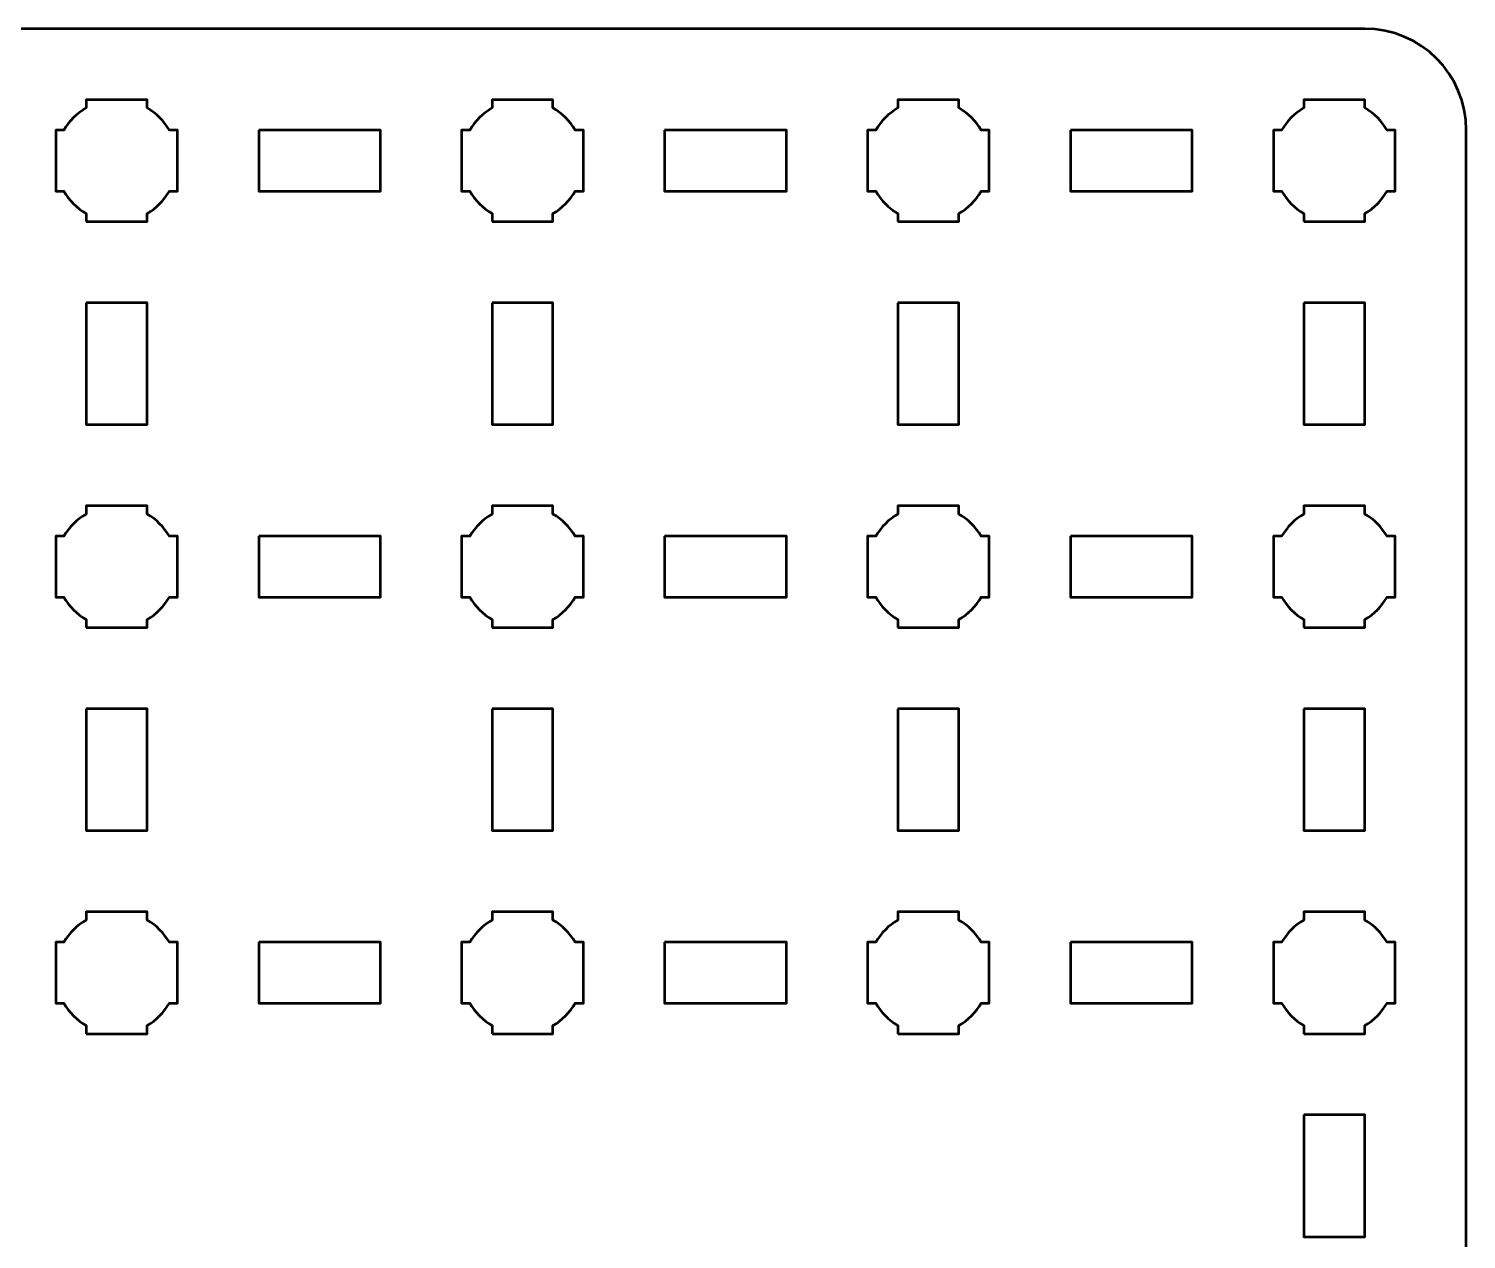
# Model space of a CAD drawing. Header units: centimetres. Extents: x -244 to 242, y -245 to 234.
# Drawn here: x -220.93 to -213.85, y -106.16 to -100.2 of the extents above; entities that cross this region are included whole.
import ezdxf

# ---------------------------------------------------------------- set-up
doc = ezdxf.new("R2010")
doc.units = ezdxf.units.CM
doc.header["$MEASUREMENT"] = 0
doc.layers.add('Layer 1', color=7, linetype='Continuous')

msp = doc.modelspace()

# ---------------------------------------------------------------- linework, layer by layer
at = {"layer": 'Layer 1', "lineweight": 53}
for points, knots in [([(-222.64995, -100.19995), (-222.64995, -100.19995), (-214.35005, -100.19995), (-214.35005, -100.19995), (-214.35005, -100.19995), (-214.07305, -100.19995), (-213.84995, -100.42305), (-213.84995, -100.70005), (-213.84995, -100.70005), (-213.84995, -100.70005), (-213.84995, -112.99995), (-213.84995, -112.99995), (-213.84995, -112.99995), (-213.84995, -113.27695), (-214.07305, -113.50005), (-214.35005, -113.50005), (-214.35005, -113.50005), (-214.35005, -113.50005), (-222.64995, -113.50005), (-222.64995, -113.50005), (-222.64995, -113.50005), (-222.92695, -113.50005), (-223.15005, -113.27695), (-223.15005, -112.99995), (-223.15005, -112.99995), (-223.15005, -112.99995), (-223.15005, -100.70005), (-223.15005, -100.70005), (-223.15005, -100.70005), (-223.15005, -100.42305), (-222.92695, -100.19995), (-222.64995, -100.19995)], [0, 0, 0, 0, 0.125, 0.125, 0.125, 0.125, 0.25, 0.25, 0.25, 0.25, 0.375, 0.375, 0.375, 0.375, 0.5, 0.5, 0.5, 0.5, 0.625, 0.625, 0.625, 0.625, 0.75, 0.75, 0.75, 0.75, 0.875, 0.875, 0.875, 0.875, 1, 1, 1, 1]), ([(-220.65002, -101.14998), (-220.65002, -101.14998), (-220.65002, -101.10987), (-220.65002, -101.10987), (-220.65002, -101.10987), (-220.69549, -101.08355), (-220.73352, -101.04552), (-220.75984, -101.00005), (-220.75984, -101.00005), (-220.75984, -101.00005), (-220.79995, -101.00005), (-220.79995, -101.00005), (-220.79995, -101.00005), (-220.79995, -101.00005), (-220.79995, -100.84998), (-220.79995, -100.84998), (-220.79995, -100.84998), (-220.79995, -100.84998), (-220.79995, -100.70005), (-220.79995, -100.70005), (-220.79995, -100.70005), (-220.79995, -100.70005), (-220.75984, -100.70005), (-220.75984, -100.70005), (-220.75984, -100.70005), (-220.73352, -100.65444), (-220.69549, -100.61651), (-220.65002, -100.59019), (-220.65002, -100.59019), (-220.65002, -100.59019), (-220.65002, -100.54998), (-220.65002, -100.54998), (-220.65002, -100.54998), (-220.65002, -100.54998), (-220.49995, -100.54998), (-220.49995, -100.54998), (-220.49995, -100.54998), (-220.49995, -100.54998), (-220.35002, -100.54998), (-220.35002, -100.54998), (-220.35002, -100.54998), (-220.35002, -100.54998), (-220.35002, -100.59019), (-220.35002, -100.59019), (-220.35002, -100.59019), (-220.30454, -100.61651), (-220.26651, -100.65444), (-220.2402, -100.70005), (-220.2402, -100.70005), (-220.2402, -100.70005), (-220.19994, -100.70005), (-220.19994, -100.70005), (-220.19994, -100.70005), (-220.19994, -100.70005), (-220.19994, -100.84998), (-220.19994, -100.84998), (-220.19994, -100.84998), (-220.19994, -100.84998), (-220.19994, -101.00005), (-220.19994, -101.00005), (-220.19994, -101.00005), (-220.19994, -101.00005), (-220.2402, -101.00005), (-220.2402, -101.00005), (-220.2402, -101.00005), (-220.26651, -101.04552), (-220.30454, -101.08355), (-220.35002, -101.10987), (-220.35002, -101.10987), (-220.35002, -101.10987), (-220.35002, -101.14998), (-220.35002, -101.14998), (-220.35002, -101.14998), (-220.35002, -101.14998), (-220.49995, -101.14998), (-220.49995, -101.14998), (-220.49995, -101.14998), (-220.49995, -101.14998), (-220.65002, -101.14998), (-220.65002, -101.14998)], [0, 0, 0, 0, 0.05, 0.05, 0.05, 0.05, 0.1, 0.1, 0.1, 0.1, 0.15, 0.15, 0.15, 0.15, 0.2, 0.2, 0.2, 0.2, 0.25, 0.25, 0.25, 0.25, 0.3, 0.3, 0.3, 0.3, 0.35, 0.35, 0.35, 0.35, 0.4, 0.4, 0.4, 0.4, 0.45, 0.45, 0.45, 0.45, 0.5, 0.5, 0.5, 0.5, 0.55, 0.55, 0.55, 0.55, 0.6, 0.6, 0.6, 0.6, 0.65, 0.65, 0.65, 0.65, 0.7, 0.7, 0.7, 0.7, 0.75, 0.75, 0.75, 0.75, 0.8, 0.8, 0.8, 0.8, 0.85, 0.85, 0.85, 0.85, 0.9, 0.9, 0.9, 0.9, 0.95, 0.95, 0.95, 0.95, 1, 1, 1, 1]), ([(-218.65009, -101.14998), (-218.65009, -101.14998), (-218.65009, -101.10987), (-218.65009, -101.10987), (-218.65009, -101.10987), (-218.69556, -101.08355), (-218.73345, -101.04552), (-218.75991, -101.00005), (-218.75991, -101.00005), (-218.75991, -101.00005), (-218.80002, -101.00005), (-218.80002, -101.00005), (-218.80002, -101.00005), (-218.80002, -101.00005), (-218.80002, -100.84998), (-218.80002, -100.84998), (-218.80002, -100.84998), (-218.80002, -100.84998), (-218.80002, -100.70005), (-218.80002, -100.70005), (-218.80002, -100.70005), (-218.80002, -100.70005), (-218.75991, -100.70005), (-218.75991, -100.70005), (-218.75991, -100.70005), (-218.73345, -100.65444), (-218.69556, -100.61651), (-218.65009, -100.59019), (-218.65009, -100.59019), (-218.65009, -100.59019), (-218.65009, -100.54998), (-218.65009, -100.54998), (-218.65009, -100.54998), (-218.65009, -100.54998), (-218.50001, -100.54998), (-218.50001, -100.54998), (-218.50001, -100.54998), (-218.50001, -100.54998), (-218.35009, -100.54998), (-218.35009, -100.54998), (-218.35009, -100.54998), (-218.35009, -100.54998), (-218.35009, -100.59019), (-218.35009, -100.59019), (-218.35009, -100.59019), (-218.30448, -100.61651), (-218.26656, -100.65444), (-218.24024, -100.70005), (-218.24024, -100.70005), (-218.24024, -100.70005), (-218.20002, -100.70005), (-218.20002, -100.70005), (-218.20002, -100.70005), (-218.20002, -100.70005), (-218.20002, -100.84998), (-218.20002, -100.84998), (-218.20002, -100.84998), (-218.20002, -100.84998), (-218.20002, -101.00005), (-218.20002, -101.00005), (-218.20002, -101.00005), (-218.20002, -101.00005), (-218.24024, -101.00005), (-218.24024, -101.00005), (-218.24024, -101.00005), (-218.26656, -101.04552), (-218.30448, -101.08355), (-218.35009, -101.10987), (-218.35009, -101.10987), (-218.35009, -101.10987), (-218.35009, -101.14998), (-218.35009, -101.14998), (-218.35009, -101.14998), (-218.35009, -101.14998), (-218.50001, -101.14998), (-218.50001, -101.14998), (-218.50001, -101.14998), (-218.50001, -101.14998), (-218.65009, -101.14998), (-218.65009, -101.14998)], [0, 0, 0, 0, 0.05, 0.05, 0.05, 0.05, 0.1, 0.1, 0.1, 0.1, 0.15, 0.15, 0.15, 0.15, 0.2, 0.2, 0.2, 0.2, 0.25, 0.25, 0.25, 0.25, 0.3, 0.3, 0.3, 0.3, 0.35, 0.35, 0.35, 0.35, 0.4, 0.4, 0.4, 0.4, 0.45, 0.45, 0.45, 0.45, 0.5, 0.5, 0.5, 0.5, 0.55, 0.55, 0.55, 0.55, 0.6, 0.6, 0.6, 0.6, 0.65, 0.65, 0.65, 0.65, 0.7, 0.7, 0.7, 0.7, 0.75, 0.75, 0.75, 0.75, 0.8, 0.8, 0.8, 0.8, 0.85, 0.85, 0.85, 0.85, 0.9, 0.9, 0.9, 0.9, 0.95, 0.95, 0.95, 0.95, 1, 1, 1, 1]), ([(-216.64999, -101.14998), (-216.64999, -101.14998), (-216.64999, -101.10987), (-216.64999, -101.10987), (-216.64999, -101.10987), (-216.6956, -101.08355), (-216.73349, -101.04552), (-216.75981, -101.00005), (-216.75981, -101.00005), (-216.75981, -101.00005), (-216.80006, -101.00005), (-216.80006, -101.00005), (-216.80006, -101.00005), (-216.80006, -101.00005), (-216.80006, -100.84998), (-216.80006, -100.84998), (-216.80006, -100.84998), (-216.80006, -100.84998), (-216.80006, -100.70005), (-216.80006, -100.70005), (-216.80006, -100.70005), (-216.80006, -100.70005), (-216.75981, -100.70005), (-216.75981, -100.70005), (-216.75981, -100.70005), (-216.73349, -100.65444), (-216.6956, -100.61651), (-216.64999, -100.59019), (-216.64999, -100.59019), (-216.64999, -100.59019), (-216.64999, -100.54998), (-216.64999, -100.54998), (-216.64999, -100.54998), (-216.64999, -100.54998), (-216.50006, -100.54998), (-216.50006, -100.54998), (-216.50006, -100.54998), (-216.50006, -100.54998), (-216.34998, -100.54998), (-216.34998, -100.54998), (-216.34998, -100.54998), (-216.34998, -100.54998), (-216.34998, -100.59019), (-216.34998, -100.59019), (-216.34998, -100.59019), (-216.30451, -100.61651), (-216.26648, -100.65444), (-216.24016, -100.70005), (-216.24016, -100.70005), (-216.24016, -100.70005), (-216.20005, -100.70005), (-216.20005, -100.70005), (-216.20005, -100.70005), (-216.20005, -100.70005), (-216.20005, -100.84998), (-216.20005, -100.84998), (-216.20005, -100.84998), (-216.20005, -100.84998), (-216.20005, -101.00005), (-216.20005, -101.00005), (-216.20005, -101.00005), (-216.20005, -101.00005), (-216.24016, -101.00005), (-216.24016, -101.00005), (-216.24016, -101.00005), (-216.26648, -101.04552), (-216.30451, -101.08355), (-216.34998, -101.10987), (-216.34998, -101.10987), (-216.34998, -101.10987), (-216.34998, -101.14998), (-216.34998, -101.14998), (-216.34998, -101.14998), (-216.34998, -101.14998), (-216.50006, -101.14998), (-216.50006, -101.14998), (-216.50006, -101.14998), (-216.50006, -101.14998), (-216.64999, -101.14998), (-216.64999, -101.14998)], [0, 0, 0, 0, 0.05, 0.05, 0.05, 0.05, 0.1, 0.1, 0.1, 0.1, 0.15, 0.15, 0.15, 0.15, 0.2, 0.2, 0.2, 0.2, 0.25, 0.25, 0.25, 0.25, 0.3, 0.3, 0.3, 0.3, 0.35, 0.35, 0.35, 0.35, 0.4, 0.4, 0.4, 0.4, 0.45, 0.45, 0.45, 0.45, 0.5, 0.5, 0.5, 0.5, 0.55, 0.55, 0.55, 0.55, 0.6, 0.6, 0.6, 0.6, 0.65, 0.65, 0.65, 0.65, 0.7, 0.7, 0.7, 0.7, 0.75, 0.75, 0.75, 0.75, 0.8, 0.8, 0.8, 0.8, 0.85, 0.85, 0.85, 0.85, 0.9, 0.9, 0.9, 0.9, 0.95, 0.95, 0.95, 0.95, 1, 1, 1, 1]), ([(-214.65005, -101.14998), (-214.65005, -101.14998), (-214.65005, -101.10987), (-214.65005, -101.10987), (-214.65005, -101.10987), (-214.69553, -101.08355), (-214.73356, -101.04552), (-214.75987, -101.00005), (-214.75987, -101.00005), (-214.75987, -101.00005), (-214.79998, -101.00005), (-214.79998, -101.00005), (-214.79998, -101.00005), (-214.79998, -101.00005), (-214.79998, -100.84998), (-214.79998, -100.84998), (-214.79998, -100.84998), (-214.79998, -100.84998), (-214.79998, -100.70005), (-214.79998, -100.70005), (-214.79998, -100.70005), (-214.79998, -100.70005), (-214.75987, -100.70005), (-214.75987, -100.70005), (-214.75987, -100.70005), (-214.73356, -100.65444), (-214.69553, -100.61651), (-214.65005, -100.59019), (-214.65005, -100.59019), (-214.65005, -100.59019), (-214.65005, -100.54998), (-214.65005, -100.54998), (-214.65005, -100.54998), (-214.65005, -100.54998), (-214.49998, -100.54998), (-214.49998, -100.54998), (-214.49998, -100.54998), (-214.49998, -100.54998), (-214.35005, -100.54998), (-214.35005, -100.54998), (-214.35005, -100.54998), (-214.35005, -100.54998), (-214.35005, -100.59019), (-214.35005, -100.59019), (-214.35005, -100.59019), (-214.30444, -100.61651), (-214.26655, -100.65444), (-214.24023, -100.70005), (-214.24023, -100.70005), (-214.24023, -100.70005), (-214.19998, -100.70005), (-214.19998, -100.70005), (-214.19998, -100.70005), (-214.19998, -100.70005), (-214.19998, -100.84998), (-214.19998, -100.84998), (-214.19998, -100.84998), (-214.19998, -100.84998), (-214.19998, -101.00005), (-214.19998, -101.00005), (-214.19998, -101.00005), (-214.19998, -101.00005), (-214.24023, -101.00005), (-214.24023, -101.00005), (-214.24023, -101.00005), (-214.26655, -101.04552), (-214.30444, -101.08355), (-214.35005, -101.10987), (-214.35005, -101.10987), (-214.35005, -101.10987), (-214.35005, -101.14998), (-214.35005, -101.14998), (-214.35005, -101.14998), (-214.35005, -101.14998), (-214.49998, -101.14998), (-214.49998, -101.14998), (-214.49998, -101.14998), (-214.49998, -101.14998), (-214.65005, -101.14998), (-214.65005, -101.14998)], [0, 0, 0, 0, 0.05, 0.05, 0.05, 0.05, 0.1, 0.1, 0.1, 0.1, 0.15, 0.15, 0.15, 0.15, 0.2, 0.2, 0.2, 0.2, 0.25, 0.25, 0.25, 0.25, 0.3, 0.3, 0.3, 0.3, 0.35, 0.35, 0.35, 0.35, 0.4, 0.4, 0.4, 0.4, 0.45, 0.45, 0.45, 0.45, 0.5, 0.5, 0.5, 0.5, 0.55, 0.55, 0.55, 0.55, 0.6, 0.6, 0.6, 0.6, 0.65, 0.65, 0.65, 0.65, 0.7, 0.7, 0.7, 0.7, 0.75, 0.75, 0.75, 0.75, 0.8, 0.8, 0.8, 0.8, 0.85, 0.85, 0.85, 0.85, 0.9, 0.9, 0.9, 0.9, 0.95, 0.95, 0.95, 0.95, 1, 1, 1, 1]), ([(-219.80004, -100.70005), (-219.80004, -100.70005), (-219.20003, -100.70005), (-219.20003, -100.70005), (-219.20003, -100.70005), (-219.20003, -100.70005), (-219.20003, -101.00005), (-219.20003, -101.00005), (-219.20003, -101.00005), (-219.20003, -101.00005), (-219.80004, -101.00005), (-219.80004, -101.00005), (-219.80004, -101.00005), (-219.80004, -101.00005), (-219.80004, -100.70005), (-219.80004, -100.70005)], [0, 0, 0, 0, 0.25, 0.25, 0.25, 0.25, 0.5, 0.5, 0.5, 0.5, 0.75, 0.75, 0.75, 0.75, 1, 1, 1, 1]), ([(-217.79997, -100.70005), (-217.79997, -100.70005), (-217.19997, -100.70005), (-217.19997, -100.70005), (-217.19997, -100.70005), (-217.19997, -100.70005), (-217.19997, -101.00005), (-217.19997, -101.00005), (-217.19997, -101.00005), (-217.19997, -101.00005), (-217.79997, -101.00005), (-217.79997, -101.00005), (-217.79997, -101.00005), (-217.79997, -101.00005), (-217.79997, -100.70005), (-217.79997, -100.70005)], [0, 0, 0, 0, 0.25, 0.25, 0.25, 0.25, 0.5, 0.5, 0.5, 0.5, 0.75, 0.75, 0.75, 0.75, 1, 1, 1, 1]), ([(-215.8, -100.70005), (-215.8, -100.70005), (-215.2, -100.70005), (-215.2, -100.70005), (-215.2, -100.70005), (-215.2, -100.70005), (-215.2, -101.00005), (-215.2, -101.00005), (-215.2, -101.00005), (-215.2, -101.00005), (-215.8, -101.00005), (-215.8, -101.00005), (-215.8, -101.00005), (-215.8, -101.00005), (-215.8, -100.70005), (-215.8, -100.70005)], [0, 0, 0, 0, 0.25, 0.25, 0.25, 0.25, 0.5, 0.5, 0.5, 0.5, 0.75, 0.75, 0.75, 0.75, 1, 1, 1, 1]), ([(-220.64995, -101.55), (-220.64995, -101.55), (-220.34995, -101.55), (-220.34995, -101.55), (-220.34995, -101.55), (-220.34995, -101.55), (-220.34995, -102.15), (-220.34995, -102.15), (-220.34995, -102.15), (-220.34995, -102.15), (-220.64995, -102.15), (-220.64995, -102.15), (-220.64995, -102.15), (-220.64995, -102.15), (-220.64995, -101.55), (-220.64995, -101.55)], [0, 0, 0, 0, 0.25, 0.25, 0.25, 0.25, 0.5, 0.5, 0.5, 0.5, 0.75, 0.75, 0.75, 0.75, 1, 1, 1, 1]), ([(-218.64995, -101.55), (-218.64995, -101.55), (-218.34995, -101.55), (-218.34995, -101.55), (-218.34995, -101.55), (-218.34995, -101.55), (-218.34995, -102.15), (-218.34995, -102.15), (-218.34995, -102.15), (-218.34995, -102.15), (-218.64995, -102.15), (-218.64995, -102.15), (-218.64995, -102.15), (-218.64995, -102.15), (-218.64995, -101.55), (-218.64995, -101.55)], [0, 0, 0, 0, 0.25, 0.25, 0.25, 0.25, 0.5, 0.5, 0.5, 0.5, 0.75, 0.75, 0.75, 0.75, 1, 1, 1, 1]), ([(-216.64995, -101.55), (-216.64995, -101.55), (-216.34995, -101.55), (-216.34995, -101.55), (-216.34995, -101.55), (-216.34995, -101.55), (-216.34995, -102.15), (-216.34995, -102.15), (-216.34995, -102.15), (-216.34995, -102.15), (-216.64995, -102.15), (-216.64995, -102.15), (-216.64995, -102.15), (-216.64995, -102.15), (-216.64995, -101.55), (-216.64995, -101.55)], [0, 0, 0, 0, 0.25, 0.25, 0.25, 0.25, 0.5, 0.5, 0.5, 0.5, 0.75, 0.75, 0.75, 0.75, 1, 1, 1, 1]), ([(-214.64995, -101.55), (-214.64995, -101.55), (-214.34995, -101.55), (-214.34995, -101.55), (-214.34995, -101.55), (-214.34995, -101.55), (-214.34995, -102.15), (-214.34995, -102.15), (-214.34995, -102.15), (-214.34995, -102.15), (-214.64995, -102.15), (-214.64995, -102.15), (-214.64995, -102.15), (-214.64995, -102.15), (-214.64995, -101.55), (-214.64995, -101.55)], [0, 0, 0, 0, 0.25, 0.25, 0.25, 0.25, 0.5, 0.5, 0.5, 0.5, 0.75, 0.75, 0.75, 0.75, 1, 1, 1, 1]), ([(-220.65002, -103.14998), (-220.65002, -103.14998), (-220.65002, -103.10987), (-220.65002, -103.10987), (-220.65002, -103.10987), (-220.69549, -103.08355), (-220.73352, -103.04552), (-220.75984, -103.00005), (-220.75984, -103.00005), (-220.75984, -103.00005), (-220.79995, -103.00005), (-220.79995, -103.00005), (-220.79995, -103.00005), (-220.79995, -103.00005), (-220.79995, -102.84998), (-220.79995, -102.84998), (-220.79995, -102.84998), (-220.79995, -102.84998), (-220.79995, -102.70005), (-220.79995, -102.70005), (-220.79995, -102.70005), (-220.79995, -102.70005), (-220.75984, -102.70005), (-220.75984, -102.70005), (-220.75984, -102.70005), (-220.73352, -102.65444), (-220.69549, -102.61651), (-220.65002, -102.59019), (-220.65002, -102.59019), (-220.65002, -102.59019), (-220.65002, -102.54998), (-220.65002, -102.54998), (-220.65002, -102.54998), (-220.65002, -102.54998), (-220.49995, -102.54998), (-220.49995, -102.54998), (-220.49995, -102.54998), (-220.49995, -102.54998), (-220.35002, -102.54998), (-220.35002, -102.54998), (-220.35002, -102.54998), (-220.35002, -102.54998), (-220.35002, -102.59019), (-220.35002, -102.59019), (-220.35002, -102.59019), (-220.30454, -102.61651), (-220.26651, -102.65444), (-220.2402, -102.70005), (-220.2402, -102.70005), (-220.2402, -102.70005), (-220.19994, -102.70005), (-220.19994, -102.70005), (-220.19994, -102.70005), (-220.19994, -102.70005), (-220.19994, -102.84998), (-220.19994, -102.84998), (-220.19994, -102.84998), (-220.19994, -102.84998), (-220.19994, -103.00005), (-220.19994, -103.00005), (-220.19994, -103.00005), (-220.19994, -103.00005), (-220.2402, -103.00005), (-220.2402, -103.00005), (-220.2402, -103.00005), (-220.26651, -103.04552), (-220.30454, -103.08355), (-220.35002, -103.10987), (-220.35002, -103.10987), (-220.35002, -103.10987), (-220.35002, -103.14998), (-220.35002, -103.14998), (-220.35002, -103.14998), (-220.35002, -103.14998), (-220.49995, -103.14998), (-220.49995, -103.14998), (-220.49995, -103.14998), (-220.49995, -103.14998), (-220.65002, -103.14998), (-220.65002, -103.14998)], [0, 0, 0, 0, 0.05, 0.05, 0.05, 0.05, 0.1, 0.1, 0.1, 0.1, 0.15, 0.15, 0.15, 0.15, 0.2, 0.2, 0.2, 0.2, 0.25, 0.25, 0.25, 0.25, 0.3, 0.3, 0.3, 0.3, 0.35, 0.35, 0.35, 0.35, 0.4, 0.4, 0.4, 0.4, 0.45, 0.45, 0.45, 0.45, 0.5, 0.5, 0.5, 0.5, 0.55, 0.55, 0.55, 0.55, 0.6, 0.6, 0.6, 0.6, 0.65, 0.65, 0.65, 0.65, 0.7, 0.7, 0.7, 0.7, 0.75, 0.75, 0.75, 0.75, 0.8, 0.8, 0.8, 0.8, 0.85, 0.85, 0.85, 0.85, 0.9, 0.9, 0.9, 0.9, 0.95, 0.95, 0.95, 0.95, 1, 1, 1, 1]), ([(-218.65009, -103.14998), (-218.65009, -103.14998), (-218.65009, -103.10987), (-218.65009, -103.10987), (-218.65009, -103.10987), (-218.69556, -103.08355), (-218.73345, -103.04552), (-218.75991, -103.00005), (-218.75991, -103.00005), (-218.75991, -103.00005), (-218.80002, -103.00005), (-218.80002, -103.00005), (-218.80002, -103.00005), (-218.80002, -103.00005), (-218.80002, -102.84998), (-218.80002, -102.84998), (-218.80002, -102.84998), (-218.80002, -102.84998), (-218.80002, -102.70005), (-218.80002, -102.70005), (-218.80002, -102.70005), (-218.80002, -102.70005), (-218.75991, -102.70005), (-218.75991, -102.70005), (-218.75991, -102.70005), (-218.73345, -102.65444), (-218.69556, -102.61651), (-218.65009, -102.59019), (-218.65009, -102.59019), (-218.65009, -102.59019), (-218.65009, -102.54998), (-218.65009, -102.54998), (-218.65009, -102.54998), (-218.65009, -102.54998), (-218.50001, -102.54998), (-218.50001, -102.54998), (-218.50001, -102.54998), (-218.50001, -102.54998), (-218.35009, -102.54998), (-218.35009, -102.54998), (-218.35009, -102.54998), (-218.35009, -102.54998), (-218.35009, -102.59019), (-218.35009, -102.59019), (-218.35009, -102.59019), (-218.30448, -102.61651), (-218.26656, -102.65444), (-218.24024, -102.70005), (-218.24024, -102.70005), (-218.24024, -102.70005), (-218.20002, -102.70005), (-218.20002, -102.70005), (-218.20002, -102.70005), (-218.20002, -102.70005), (-218.20002, -102.84998), (-218.20002, -102.84998), (-218.20002, -102.84998), (-218.20002, -102.84998), (-218.20002, -103.00005), (-218.20002, -103.00005), (-218.20002, -103.00005), (-218.20002, -103.00005), (-218.24024, -103.00005), (-218.24024, -103.00005), (-218.24024, -103.00005), (-218.26656, -103.04552), (-218.30448, -103.08355), (-218.35009, -103.10987), (-218.35009, -103.10987), (-218.35009, -103.10987), (-218.35009, -103.14998), (-218.35009, -103.14998), (-218.35009, -103.14998), (-218.35009, -103.14998), (-218.50001, -103.14998), (-218.50001, -103.14998), (-218.50001, -103.14998), (-218.50001, -103.14998), (-218.65009, -103.14998), (-218.65009, -103.14998)], [0, 0, 0, 0, 0.05, 0.05, 0.05, 0.05, 0.1, 0.1, 0.1, 0.1, 0.15, 0.15, 0.15, 0.15, 0.2, 0.2, 0.2, 0.2, 0.25, 0.25, 0.25, 0.25, 0.3, 0.3, 0.3, 0.3, 0.35, 0.35, 0.35, 0.35, 0.4, 0.4, 0.4, 0.4, 0.45, 0.45, 0.45, 0.45, 0.5, 0.5, 0.5, 0.5, 0.55, 0.55, 0.55, 0.55, 0.6, 0.6, 0.6, 0.6, 0.65, 0.65, 0.65, 0.65, 0.7, 0.7, 0.7, 0.7, 0.75, 0.75, 0.75, 0.75, 0.8, 0.8, 0.8, 0.8, 0.85, 0.85, 0.85, 0.85, 0.9, 0.9, 0.9, 0.9, 0.95, 0.95, 0.95, 0.95, 1, 1, 1, 1]), ([(-216.64999, -103.14998), (-216.64999, -103.14998), (-216.64999, -103.10987), (-216.64999, -103.10987), (-216.64999, -103.10987), (-216.6956, -103.08355), (-216.73349, -103.04552), (-216.75981, -103.00005), (-216.75981, -103.00005), (-216.75981, -103.00005), (-216.80006, -103.00005), (-216.80006, -103.00005), (-216.80006, -103.00005), (-216.80006, -103.00005), (-216.80006, -102.84998), (-216.80006, -102.84998), (-216.80006, -102.84998), (-216.80006, -102.84998), (-216.80006, -102.70005), (-216.80006, -102.70005), (-216.80006, -102.70005), (-216.80006, -102.70005), (-216.75981, -102.70005), (-216.75981, -102.70005), (-216.75981, -102.70005), (-216.73349, -102.65444), (-216.6956, -102.61651), (-216.64999, -102.59019), (-216.64999, -102.59019), (-216.64999, -102.59019), (-216.64999, -102.54998), (-216.64999, -102.54998), (-216.64999, -102.54998), (-216.64999, -102.54998), (-216.50006, -102.54998), (-216.50006, -102.54998), (-216.50006, -102.54998), (-216.50006, -102.54998), (-216.34998, -102.54998), (-216.34998, -102.54998), (-216.34998, -102.54998), (-216.34998, -102.54998), (-216.34998, -102.59019), (-216.34998, -102.59019), (-216.34998, -102.59019), (-216.30451, -102.61651), (-216.26648, -102.65444), (-216.24016, -102.70005), (-216.24016, -102.70005), (-216.24016, -102.70005), (-216.20005, -102.70005), (-216.20005, -102.70005), (-216.20005, -102.70005), (-216.20005, -102.70005), (-216.20005, -102.84998), (-216.20005, -102.84998), (-216.20005, -102.84998), (-216.20005, -102.84998), (-216.20005, -103.00005), (-216.20005, -103.00005), (-216.20005, -103.00005), (-216.20005, -103.00005), (-216.24016, -103.00005), (-216.24016, -103.00005), (-216.24016, -103.00005), (-216.26648, -103.04552), (-216.30451, -103.08355), (-216.34998, -103.10987), (-216.34998, -103.10987), (-216.34998, -103.10987), (-216.34998, -103.14998), (-216.34998, -103.14998), (-216.34998, -103.14998), (-216.34998, -103.14998), (-216.50006, -103.14998), (-216.50006, -103.14998), (-216.50006, -103.14998), (-216.50006, -103.14998), (-216.64999, -103.14998), (-216.64999, -103.14998)], [0, 0, 0, 0, 0.05, 0.05, 0.05, 0.05, 0.1, 0.1, 0.1, 0.1, 0.15, 0.15, 0.15, 0.15, 0.2, 0.2, 0.2, 0.2, 0.25, 0.25, 0.25, 0.25, 0.3, 0.3, 0.3, 0.3, 0.35, 0.35, 0.35, 0.35, 0.4, 0.4, 0.4, 0.4, 0.45, 0.45, 0.45, 0.45, 0.5, 0.5, 0.5, 0.5, 0.55, 0.55, 0.55, 0.55, 0.6, 0.6, 0.6, 0.6, 0.65, 0.65, 0.65, 0.65, 0.7, 0.7, 0.7, 0.7, 0.75, 0.75, 0.75, 0.75, 0.8, 0.8, 0.8, 0.8, 0.85, 0.85, 0.85, 0.85, 0.9, 0.9, 0.9, 0.9, 0.95, 0.95, 0.95, 0.95, 1, 1, 1, 1]), ([(-214.65005, -103.14998), (-214.65005, -103.14998), (-214.65005, -103.10987), (-214.65005, -103.10987), (-214.65005, -103.10987), (-214.69553, -103.08355), (-214.73356, -103.04552), (-214.75987, -103.00005), (-214.75987, -103.00005), (-214.75987, -103.00005), (-214.79998, -103.00005), (-214.79998, -103.00005), (-214.79998, -103.00005), (-214.79998, -103.00005), (-214.79998, -102.84998), (-214.79998, -102.84998), (-214.79998, -102.84998), (-214.79998, -102.84998), (-214.79998, -102.70005), (-214.79998, -102.70005), (-214.79998, -102.70005), (-214.79998, -102.70005), (-214.75987, -102.70005), (-214.75987, -102.70005), (-214.75987, -102.70005), (-214.73356, -102.65444), (-214.69553, -102.61651), (-214.65005, -102.59019), (-214.65005, -102.59019), (-214.65005, -102.59019), (-214.65005, -102.54998), (-214.65005, -102.54998), (-214.65005, -102.54998), (-214.65005, -102.54998), (-214.49998, -102.54998), (-214.49998, -102.54998), (-214.49998, -102.54998), (-214.49998, -102.54998), (-214.35005, -102.54998), (-214.35005, -102.54998), (-214.35005, -102.54998), (-214.35005, -102.54998), (-214.35005, -102.59019), (-214.35005, -102.59019), (-214.35005, -102.59019), (-214.30444, -102.61651), (-214.26655, -102.65444), (-214.24023, -102.70005), (-214.24023, -102.70005), (-214.24023, -102.70005), (-214.19998, -102.70005), (-214.19998, -102.70005), (-214.19998, -102.70005), (-214.19998, -102.70005), (-214.19998, -102.84998), (-214.19998, -102.84998), (-214.19998, -102.84998), (-214.19998, -102.84998), (-214.19998, -103.00005), (-214.19998, -103.00005), (-214.19998, -103.00005), (-214.19998, -103.00005), (-214.24023, -103.00005), (-214.24023, -103.00005), (-214.24023, -103.00005), (-214.26655, -103.04552), (-214.30444, -103.08355), (-214.35005, -103.10987), (-214.35005, -103.10987), (-214.35005, -103.10987), (-214.35005, -103.14998), (-214.35005, -103.14998), (-214.35005, -103.14998), (-214.35005, -103.14998), (-214.49998, -103.14998), (-214.49998, -103.14998), (-214.49998, -103.14998), (-214.49998, -103.14998), (-214.65005, -103.14998), (-214.65005, -103.14998)], [0, 0, 0, 0, 0.05, 0.05, 0.05, 0.05, 0.1, 0.1, 0.1, 0.1, 0.15, 0.15, 0.15, 0.15, 0.2, 0.2, 0.2, 0.2, 0.25, 0.25, 0.25, 0.25, 0.3, 0.3, 0.3, 0.3, 0.35, 0.35, 0.35, 0.35, 0.4, 0.4, 0.4, 0.4, 0.45, 0.45, 0.45, 0.45, 0.5, 0.5, 0.5, 0.5, 0.55, 0.55, 0.55, 0.55, 0.6, 0.6, 0.6, 0.6, 0.65, 0.65, 0.65, 0.65, 0.7, 0.7, 0.7, 0.7, 0.75, 0.75, 0.75, 0.75, 0.8, 0.8, 0.8, 0.8, 0.85, 0.85, 0.85, 0.85, 0.9, 0.9, 0.9, 0.9, 0.95, 0.95, 0.95, 0.95, 1, 1, 1, 1]), ([(-219.80004, -102.70005), (-219.80004, -102.70005), (-219.20003, -102.70005), (-219.20003, -102.70005), (-219.20003, -102.70005), (-219.20003, -102.70005), (-219.20003, -103.00005), (-219.20003, -103.00005), (-219.20003, -103.00005), (-219.20003, -103.00005), (-219.80004, -103.00005), (-219.80004, -103.00005), (-219.80004, -103.00005), (-219.80004, -103.00005), (-219.80004, -102.70005), (-219.80004, -102.70005)], [0, 0, 0, 0, 0.25, 0.25, 0.25, 0.25, 0.5, 0.5, 0.5, 0.5, 0.75, 0.75, 0.75, 0.75, 1, 1, 1, 1]), ([(-217.79997, -102.70005), (-217.79997, -102.70005), (-217.19997, -102.70005), (-217.19997, -102.70005), (-217.19997, -102.70005), (-217.19997, -102.70005), (-217.19997, -103.00005), (-217.19997, -103.00005), (-217.19997, -103.00005), (-217.19997, -103.00005), (-217.79997, -103.00005), (-217.79997, -103.00005), (-217.79997, -103.00005), (-217.79997, -103.00005), (-217.79997, -102.70005), (-217.79997, -102.70005)], [0, 0, 0, 0, 0.25, 0.25, 0.25, 0.25, 0.5, 0.5, 0.5, 0.5, 0.75, 0.75, 0.75, 0.75, 1, 1, 1, 1]), ([(-215.8, -102.70005), (-215.8, -102.70005), (-215.2, -102.70005), (-215.2, -102.70005), (-215.2, -102.70005), (-215.2, -102.70005), (-215.2, -103.00005), (-215.2, -103.00005), (-215.2, -103.00005), (-215.2, -103.00005), (-215.8, -103.00005), (-215.8, -103.00005), (-215.8, -103.00005), (-215.8, -103.00005), (-215.8, -102.70005), (-215.8, -102.70005)], [0, 0, 0, 0, 0.25, 0.25, 0.25, 0.25, 0.5, 0.5, 0.5, 0.5, 0.75, 0.75, 0.75, 0.75, 1, 1, 1, 1]), ([(-220.64995, -103.55), (-220.64995, -103.55), (-220.34995, -103.55), (-220.34995, -103.55), (-220.34995, -103.55), (-220.34995, -103.55), (-220.34995, -104.15), (-220.34995, -104.15), (-220.34995, -104.15), (-220.34995, -104.15), (-220.64995, -104.15), (-220.64995, -104.15), (-220.64995, -104.15), (-220.64995, -104.15), (-220.64995, -103.55), (-220.64995, -103.55)], [0, 0, 0, 0, 0.25, 0.25, 0.25, 0.25, 0.5, 0.5, 0.5, 0.5, 0.75, 0.75, 0.75, 0.75, 1, 1, 1, 1]), ([(-218.64995, -103.55), (-218.64995, -103.55), (-218.34995, -103.55), (-218.34995, -103.55), (-218.34995, -103.55), (-218.34995, -103.55), (-218.34995, -104.15), (-218.34995, -104.15), (-218.34995, -104.15), (-218.34995, -104.15), (-218.64995, -104.15), (-218.64995, -104.15), (-218.64995, -104.15), (-218.64995, -104.15), (-218.64995, -103.55), (-218.64995, -103.55)], [0, 0, 0, 0, 0.25, 0.25, 0.25, 0.25, 0.5, 0.5, 0.5, 0.5, 0.75, 0.75, 0.75, 0.75, 1, 1, 1, 1]), ([(-216.64995, -103.55), (-216.64995, -103.55), (-216.34995, -103.55), (-216.34995, -103.55), (-216.34995, -103.55), (-216.34995, -103.55), (-216.34995, -104.15), (-216.34995, -104.15), (-216.34995, -104.15), (-216.34995, -104.15), (-216.64995, -104.15), (-216.64995, -104.15), (-216.64995, -104.15), (-216.64995, -104.15), (-216.64995, -103.55), (-216.64995, -103.55)], [0, 0, 0, 0, 0.25, 0.25, 0.25, 0.25, 0.5, 0.5, 0.5, 0.5, 0.75, 0.75, 0.75, 0.75, 1, 1, 1, 1]), ([(-214.64995, -103.55), (-214.64995, -103.55), (-214.34995, -103.55), (-214.34995, -103.55), (-214.34995, -103.55), (-214.34995, -103.55), (-214.34995, -104.15), (-214.34995, -104.15), (-214.34995, -104.15), (-214.34995, -104.15), (-214.64995, -104.15), (-214.64995, -104.15), (-214.64995, -104.15), (-214.64995, -104.15), (-214.64995, -103.55), (-214.64995, -103.55)], [0, 0, 0, 0, 0.25, 0.25, 0.25, 0.25, 0.5, 0.5, 0.5, 0.5, 0.75, 0.75, 0.75, 0.75, 1, 1, 1, 1]), ([(-220.65002, -105.14998), (-220.65002, -105.14998), (-220.65002, -105.10987), (-220.65002, -105.10987), (-220.65002, -105.10987), (-220.69549, -105.08355), (-220.73352, -105.04552), (-220.75984, -105.00005), (-220.75984, -105.00005), (-220.75984, -105.00005), (-220.79995, -105.00005), (-220.79995, -105.00005), (-220.79995, -105.00005), (-220.79995, -105.00005), (-220.79995, -104.84998), (-220.79995, -104.84998), (-220.79995, -104.84998), (-220.79995, -104.84998), (-220.79995, -104.70005), (-220.79995, -104.70005), (-220.79995, -104.70005), (-220.79995, -104.70005), (-220.75984, -104.70005), (-220.75984, -104.70005), (-220.75984, -104.70005), (-220.73352, -104.65444), (-220.69549, -104.61651), (-220.65002, -104.59019), (-220.65002, -104.59019), (-220.65002, -104.59019), (-220.65002, -104.54998), (-220.65002, -104.54998), (-220.65002, -104.54998), (-220.65002, -104.54998), (-220.49995, -104.54998), (-220.49995, -104.54998), (-220.49995, -104.54998), (-220.49995, -104.54998), (-220.35002, -104.54998), (-220.35002, -104.54998), (-220.35002, -104.54998), (-220.35002, -104.54998), (-220.35002, -104.59019), (-220.35002, -104.59019), (-220.35002, -104.59019), (-220.30454, -104.61651), (-220.26651, -104.65444), (-220.2402, -104.70005), (-220.2402, -104.70005), (-220.2402, -104.70005), (-220.19994, -104.70005), (-220.19994, -104.70005), (-220.19994, -104.70005), (-220.19994, -104.70005), (-220.19994, -104.84998), (-220.19994, -104.84998), (-220.19994, -104.84998), (-220.19994, -104.84998), (-220.19994, -105.00005), (-220.19994, -105.00005), (-220.19994, -105.00005), (-220.19994, -105.00005), (-220.2402, -105.00005), (-220.2402, -105.00005), (-220.2402, -105.00005), (-220.26651, -105.04552), (-220.30454, -105.08355), (-220.35002, -105.10987), (-220.35002, -105.10987), (-220.35002, -105.10987), (-220.35002, -105.14998), (-220.35002, -105.14998), (-220.35002, -105.14998), (-220.35002, -105.14998), (-220.49995, -105.14998), (-220.49995, -105.14998), (-220.49995, -105.14998), (-220.49995, -105.14998), (-220.65002, -105.14998), (-220.65002, -105.14998)], [0, 0, 0, 0, 0.05, 0.05, 0.05, 0.05, 0.1, 0.1, 0.1, 0.1, 0.15, 0.15, 0.15, 0.15, 0.2, 0.2, 0.2, 0.2, 0.25, 0.25, 0.25, 0.25, 0.3, 0.3, 0.3, 0.3, 0.35, 0.35, 0.35, 0.35, 0.4, 0.4, 0.4, 0.4, 0.45, 0.45, 0.45, 0.45, 0.5, 0.5, 0.5, 0.5, 0.55, 0.55, 0.55, 0.55, 0.6, 0.6, 0.6, 0.6, 0.65, 0.65, 0.65, 0.65, 0.7, 0.7, 0.7, 0.7, 0.75, 0.75, 0.75, 0.75, 0.8, 0.8, 0.8, 0.8, 0.85, 0.85, 0.85, 0.85, 0.9, 0.9, 0.9, 0.9, 0.95, 0.95, 0.95, 0.95, 1, 1, 1, 1]), ([(-218.65009, -105.14998), (-218.65009, -105.14998), (-218.65009, -105.10987), (-218.65009, -105.10987), (-218.65009, -105.10987), (-218.69556, -105.08355), (-218.73345, -105.04552), (-218.75991, -105.00005), (-218.75991, -105.00005), (-218.75991, -105.00005), (-218.80002, -105.00005), (-218.80002, -105.00005), (-218.80002, -105.00005), (-218.80002, -105.00005), (-218.80002, -104.84998), (-218.80002, -104.84998), (-218.80002, -104.84998), (-218.80002, -104.84998), (-218.80002, -104.70005), (-218.80002, -104.70005), (-218.80002, -104.70005), (-218.80002, -104.70005), (-218.75991, -104.70005), (-218.75991, -104.70005), (-218.75991, -104.70005), (-218.73345, -104.65444), (-218.69556, -104.61651), (-218.65009, -104.59019), (-218.65009, -104.59019), (-218.65009, -104.59019), (-218.65009, -104.54998), (-218.65009, -104.54998), (-218.65009, -104.54998), (-218.65009, -104.54998), (-218.50001, -104.54998), (-218.50001, -104.54998), (-218.50001, -104.54998), (-218.50001, -104.54998), (-218.35009, -104.54998), (-218.35009, -104.54998), (-218.35009, -104.54998), (-218.35009, -104.54998), (-218.35009, -104.59019), (-218.35009, -104.59019), (-218.35009, -104.59019), (-218.30448, -104.61651), (-218.26656, -104.65444), (-218.24024, -104.70005), (-218.24024, -104.70005), (-218.24024, -104.70005), (-218.20002, -104.70005), (-218.20002, -104.70005), (-218.20002, -104.70005), (-218.20002, -104.70005), (-218.20002, -104.84998), (-218.20002, -104.84998), (-218.20002, -104.84998), (-218.20002, -104.84998), (-218.20002, -105.00005), (-218.20002, -105.00005), (-218.20002, -105.00005), (-218.20002, -105.00005), (-218.24024, -105.00005), (-218.24024, -105.00005), (-218.24024, -105.00005), (-218.26656, -105.04552), (-218.30448, -105.08355), (-218.35009, -105.10987), (-218.35009, -105.10987), (-218.35009, -105.10987), (-218.35009, -105.14998), (-218.35009, -105.14998), (-218.35009, -105.14998), (-218.35009, -105.14998), (-218.50001, -105.14998), (-218.50001, -105.14998), (-218.50001, -105.14998), (-218.50001, -105.14998), (-218.65009, -105.14998), (-218.65009, -105.14998)], [0, 0, 0, 0, 0.05, 0.05, 0.05, 0.05, 0.1, 0.1, 0.1, 0.1, 0.15, 0.15, 0.15, 0.15, 0.2, 0.2, 0.2, 0.2, 0.25, 0.25, 0.25, 0.25, 0.3, 0.3, 0.3, 0.3, 0.35, 0.35, 0.35, 0.35, 0.4, 0.4, 0.4, 0.4, 0.45, 0.45, 0.45, 0.45, 0.5, 0.5, 0.5, 0.5, 0.55, 0.55, 0.55, 0.55, 0.6, 0.6, 0.6, 0.6, 0.65, 0.65, 0.65, 0.65, 0.7, 0.7, 0.7, 0.7, 0.75, 0.75, 0.75, 0.75, 0.8, 0.8, 0.8, 0.8, 0.85, 0.85, 0.85, 0.85, 0.9, 0.9, 0.9, 0.9, 0.95, 0.95, 0.95, 0.95, 1, 1, 1, 1]), ([(-216.64999, -105.14998), (-216.64999, -105.14998), (-216.64999, -105.10987), (-216.64999, -105.10987), (-216.64999, -105.10987), (-216.6956, -105.08355), (-216.73349, -105.04552), (-216.75981, -105.00005), (-216.75981, -105.00005), (-216.75981, -105.00005), (-216.80006, -105.00005), (-216.80006, -105.00005), (-216.80006, -105.00005), (-216.80006, -105.00005), (-216.80006, -104.84998), (-216.80006, -104.84998), (-216.80006, -104.84998), (-216.80006, -104.84998), (-216.80006, -104.70005), (-216.80006, -104.70005), (-216.80006, -104.70005), (-216.80006, -104.70005), (-216.75981, -104.70005), (-216.75981, -104.70005), (-216.75981, -104.70005), (-216.73349, -104.65444), (-216.6956, -104.61651), (-216.64999, -104.59019), (-216.64999, -104.59019), (-216.64999, -104.59019), (-216.64999, -104.54998), (-216.64999, -104.54998), (-216.64999, -104.54998), (-216.64999, -104.54998), (-216.50006, -104.54998), (-216.50006, -104.54998), (-216.50006, -104.54998), (-216.50006, -104.54998), (-216.34998, -104.54998), (-216.34998, -104.54998), (-216.34998, -104.54998), (-216.34998, -104.54998), (-216.34998, -104.59019), (-216.34998, -104.59019), (-216.34998, -104.59019), (-216.30451, -104.61651), (-216.26648, -104.65444), (-216.24016, -104.70005), (-216.24016, -104.70005), (-216.24016, -104.70005), (-216.20005, -104.70005), (-216.20005, -104.70005), (-216.20005, -104.70005), (-216.20005, -104.70005), (-216.20005, -104.84998), (-216.20005, -104.84998), (-216.20005, -104.84998), (-216.20005, -104.84998), (-216.20005, -105.00005), (-216.20005, -105.00005), (-216.20005, -105.00005), (-216.20005, -105.00005), (-216.24016, -105.00005), (-216.24016, -105.00005), (-216.24016, -105.00005), (-216.26648, -105.04552), (-216.30451, -105.08355), (-216.34998, -105.10987), (-216.34998, -105.10987), (-216.34998, -105.10987), (-216.34998, -105.14998), (-216.34998, -105.14998), (-216.34998, -105.14998), (-216.34998, -105.14998), (-216.50006, -105.14998), (-216.50006, -105.14998), (-216.50006, -105.14998), (-216.50006, -105.14998), (-216.64999, -105.14998), (-216.64999, -105.14998)], [0, 0, 0, 0, 0.05, 0.05, 0.05, 0.05, 0.1, 0.1, 0.1, 0.1, 0.15, 0.15, 0.15, 0.15, 0.2, 0.2, 0.2, 0.2, 0.25, 0.25, 0.25, 0.25, 0.3, 0.3, 0.3, 0.3, 0.35, 0.35, 0.35, 0.35, 0.4, 0.4, 0.4, 0.4, 0.45, 0.45, 0.45, 0.45, 0.5, 0.5, 0.5, 0.5, 0.55, 0.55, 0.55, 0.55, 0.6, 0.6, 0.6, 0.6, 0.65, 0.65, 0.65, 0.65, 0.7, 0.7, 0.7, 0.7, 0.75, 0.75, 0.75, 0.75, 0.8, 0.8, 0.8, 0.8, 0.85, 0.85, 0.85, 0.85, 0.9, 0.9, 0.9, 0.9, 0.95, 0.95, 0.95, 0.95, 1, 1, 1, 1]), ([(-214.65005, -105.14998), (-214.65005, -105.14998), (-214.65005, -105.10987), (-214.65005, -105.10987), (-214.65005, -105.10987), (-214.69553, -105.08355), (-214.73356, -105.04552), (-214.75987, -105.00005), (-214.75987, -105.00005), (-214.75987, -105.00005), (-214.79998, -105.00005), (-214.79998, -105.00005), (-214.79998, -105.00005), (-214.79998, -105.00005), (-214.79998, -104.84998), (-214.79998, -104.84998), (-214.79998, -104.84998), (-214.79998, -104.84998), (-214.79998, -104.70005), (-214.79998, -104.70005), (-214.79998, -104.70005), (-214.79998, -104.70005), (-214.75987, -104.70005), (-214.75987, -104.70005), (-214.75987, -104.70005), (-214.73356, -104.65444), (-214.69553, -104.61651), (-214.65005, -104.59019), (-214.65005, -104.59019), (-214.65005, -104.59019), (-214.65005, -104.54998), (-214.65005, -104.54998), (-214.65005, -104.54998), (-214.65005, -104.54998), (-214.49998, -104.54998), (-214.49998, -104.54998), (-214.49998, -104.54998), (-214.49998, -104.54998), (-214.35005, -104.54998), (-214.35005, -104.54998), (-214.35005, -104.54998), (-214.35005, -104.54998), (-214.35005, -104.59019), (-214.35005, -104.59019), (-214.35005, -104.59019), (-214.30444, -104.61651), (-214.26655, -104.65444), (-214.24023, -104.70005), (-214.24023, -104.70005), (-214.24023, -104.70005), (-214.19998, -104.70005), (-214.19998, -104.70005), (-214.19998, -104.70005), (-214.19998, -104.70005), (-214.19998, -104.84998), (-214.19998, -104.84998), (-214.19998, -104.84998), (-214.19998, -104.84998), (-214.19998, -105.00005), (-214.19998, -105.00005), (-214.19998, -105.00005), (-214.19998, -105.00005), (-214.24023, -105.00005), (-214.24023, -105.00005), (-214.24023, -105.00005), (-214.26655, -105.04552), (-214.30444, -105.08355), (-214.35005, -105.10987), (-214.35005, -105.10987), (-214.35005, -105.10987), (-214.35005, -105.14998), (-214.35005, -105.14998), (-214.35005, -105.14998), (-214.35005, -105.14998), (-214.49998, -105.14998), (-214.49998, -105.14998), (-214.49998, -105.14998), (-214.49998, -105.14998), (-214.65005, -105.14998), (-214.65005, -105.14998)], [0, 0, 0, 0, 0.05, 0.05, 0.05, 0.05, 0.1, 0.1, 0.1, 0.1, 0.15, 0.15, 0.15, 0.15, 0.2, 0.2, 0.2, 0.2, 0.25, 0.25, 0.25, 0.25, 0.3, 0.3, 0.3, 0.3, 0.35, 0.35, 0.35, 0.35, 0.4, 0.4, 0.4, 0.4, 0.45, 0.45, 0.45, 0.45, 0.5, 0.5, 0.5, 0.5, 0.55, 0.55, 0.55, 0.55, 0.6, 0.6, 0.6, 0.6, 0.65, 0.65, 0.65, 0.65, 0.7, 0.7, 0.7, 0.7, 0.75, 0.75, 0.75, 0.75, 0.8, 0.8, 0.8, 0.8, 0.85, 0.85, 0.85, 0.85, 0.9, 0.9, 0.9, 0.9, 0.95, 0.95, 0.95, 0.95, 1, 1, 1, 1]), ([(-219.80004, -104.70005), (-219.80004, -104.70005), (-219.20003, -104.70005), (-219.20003, -104.70005), (-219.20003, -104.70005), (-219.20003, -104.70005), (-219.20003, -105.00005), (-219.20003, -105.00005), (-219.20003, -105.00005), (-219.20003, -105.00005), (-219.80004, -105.00005), (-219.80004, -105.00005), (-219.80004, -105.00005), (-219.80004, -105.00005), (-219.80004, -104.70005), (-219.80004, -104.70005)], [0, 0, 0, 0, 0.25, 0.25, 0.25, 0.25, 0.5, 0.5, 0.5, 0.5, 0.75, 0.75, 0.75, 0.75, 1, 1, 1, 1]), ([(-217.79997, -104.70005), (-217.79997, -104.70005), (-217.19997, -104.70005), (-217.19997, -104.70005), (-217.19997, -104.70005), (-217.19997, -104.70005), (-217.19997, -105.00005), (-217.19997, -105.00005), (-217.19997, -105.00005), (-217.19997, -105.00005), (-217.79997, -105.00005), (-217.79997, -105.00005), (-217.79997, -105.00005), (-217.79997, -105.00005), (-217.79997, -104.70005), (-217.79997, -104.70005)], [0, 0, 0, 0, 0.25, 0.25, 0.25, 0.25, 0.5, 0.5, 0.5, 0.5, 0.75, 0.75, 0.75, 0.75, 1, 1, 1, 1]), ([(-215.8, -104.70005), (-215.8, -104.70005), (-215.2, -104.70005), (-215.2, -104.70005), (-215.2, -104.70005), (-215.2, -104.70005), (-215.2, -105.00005), (-215.2, -105.00005), (-215.2, -105.00005), (-215.2, -105.00005), (-215.8, -105.00005), (-215.8, -105.00005), (-215.8, -105.00005), (-215.8, -105.00005), (-215.8, -104.70005), (-215.8, -104.70005)], [0, 0, 0, 0, 0.25, 0.25, 0.25, 0.25, 0.5, 0.5, 0.5, 0.5, 0.75, 0.75, 0.75, 0.75, 1, 1, 1, 1]), ([(-214.65005, -105.55), (-214.65005, -105.55), (-214.35005, -105.55), (-214.35005, -105.55), (-214.35005, -105.55), (-214.35005, -105.55), (-214.35005, -106.15), (-214.35005, -106.15), (-214.35005, -106.15), (-214.35005, -106.15), (-214.65005, -106.15), (-214.65005, -106.15), (-214.65005, -106.15), (-214.65005, -106.15), (-214.65005, -105.55), (-214.65005, -105.55)], [0, 0, 0, 0, 0.25, 0.25, 0.25, 0.25, 0.5, 0.5, 0.5, 0.5, 0.75, 0.75, 0.75, 0.75, 1, 1, 1, 1])]:
    msp.add_open_spline(points, degree=3, knots=knots, dxfattribs=at)

doc.saveas('drawing.dxf')
